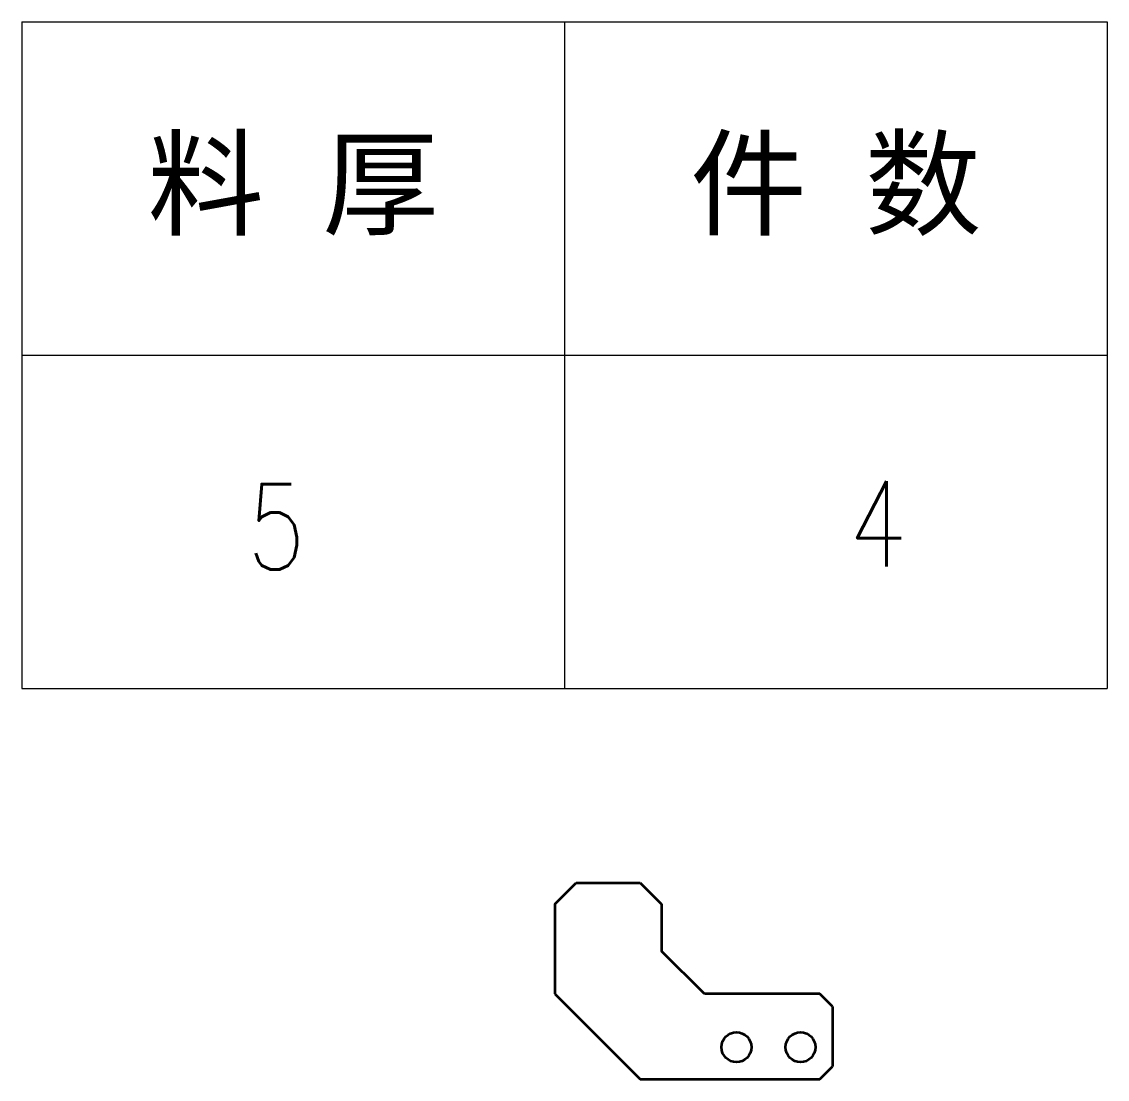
# Model space of a CAD drawing. Header units: millimetres. Extents: x 1333 to 190452, y -42879 to -5704.
# Drawn here: x 176136.8 to 176390.8, y -22502.3 to -22254.9 of the extents above; entities that cross this region are included whole.
import ezdxf
from ezdxf.enums import TextEntityAlignment as Align

# ---------------------------------------------------------------- set-up
doc = ezdxf.new("R2010")
doc.units = ezdxf.units.MM
doc.header["$LTSCALE"] = 0.5
doc.layers.add('标注线', color=3, linetype='Continuous', lineweight=18)
doc.layers.add('粗实线', color=7, linetype='Continuous', lineweight=35)
doc.styles.add('DIM', font='romans.shx', dxfattribs={"width": 0.8, "bigfont": 'bigfont.shx'})
doc.styles.get("Standard").update_dxf_attribs({"font": 'simplex.shx'})

# ---------------------------------------------------------------- blocks, each defined once
blk = doc.blocks.new('*T483')
at = {"color": 0, "linetype": 'ByBlock', "lineweight": -2, "transparency": 16777216}
for p, q in [((0, 0), (127, 0)), ((0, 0), (0, -78)), ((63.5, 0), (63.5, -78)), ((127, 0), (127, -78)), ((0, -39), (127, -39)), ((0, -78), (127, -78))]:
    blk.add_line(p, q, dxfattribs=at)
at = {"color": 0, "transparency": 16777216, "char_height": 10, "width": 60.5, "attachment_point": 5}
for s, insert in [('{\\fSimSun|b0|i0|c134|p2;料 厚}', (31.75, -19.5)), ('{\\fSimSun|b0|i0|c134|p2;件 数}', (95.25, -19.5))]:
    blk.add_mtext(s, dxfattribs=dict(at, insert=insert))
blk = doc.blocks.new('拆图参数')
blk.add_blockref('*T483', (-63.5, 78))
at = {"style": 'DIM', "width": 0.8}
blk.add_attdef('1', text='', height=10, dxfattribs=at).set_placement((36.65, 19.27), align=Align.MIDDLE_CENTER)
blk.add_attdef('6', text='', height=10, dxfattribs=at).set_placement((-37.13, 18.91), align=Align.MIDDLE_LEFT)

msp = doc.modelspace()

# ---------------------------------------------------------------- linework, layer by layer
at = {"layer": '粗实线', "ltscale": 0.176777}
for p, q in [((176261.549, -22461.338), (176266.549, -22456.338)), ((176281.549, -22456.338), (176286.549, -22461.338))]:
    msp.add_line(p, q, dxfattribs=at)
at = {"layer": '粗实线', "ltscale": 0.375}
msp.add_line((176266.549, -22456.338), (176281.549, -22456.338), dxfattribs=at)
at = {"layer": '粗实线'}
for p, q in [((176261.549, -22461.338), (176261.549, -22482.338)), ((176261.549, -22482.338), (176281.549, -22502.338)), ((176323.549, -22482.338), (176296.549, -22482.338)), ((176281.549, -22502.338), (176323.549, -22502.338))]:
    msp.add_line(p, q, dxfattribs=at)
at = {"layer": '粗实线', "ltscale": 0.275}
msp.add_line((176286.549, -22461.338), (176286.549, -22472.338), dxfattribs=at)
at = {"layer": '粗实线', "ltscale": 0.353553}
msp.add_line((176296.549, -22482.338), (176286.549, -22472.338), dxfattribs=at)
at = {"layer": '粗实线', "ltscale": 0.106066}
for p, q in [((176326.549, -22485.338), (176323.549, -22482.338)), ((176323.549, -22502.338), (176326.549, -22499.338))]:
    msp.add_line(p, q, dxfattribs=at)
at = {"layer": '粗实线', "ltscale": 0.35}
msp.add_line((176326.549, -22485.338), (176326.549, -22499.338), dxfattribs=at)
at = {"layer": '粗实线'}
for centre in [(176304.049, -22494.838), (176319.049, -22494.838)]:
    msp.add_circle(centre, 3.5, dxfattribs=at)

# ---------------------------------------------------------------- block references
at = {"layer": '标注线', "xscale": 2, "yscale": 2, "zscale": 2}
msp.add_blockref('拆图参数', (176263.82, -22410.915), dxfattribs=at).add_auto_attribs({'1': '4', '6': '5'})

doc.saveas('drawing.dxf')
